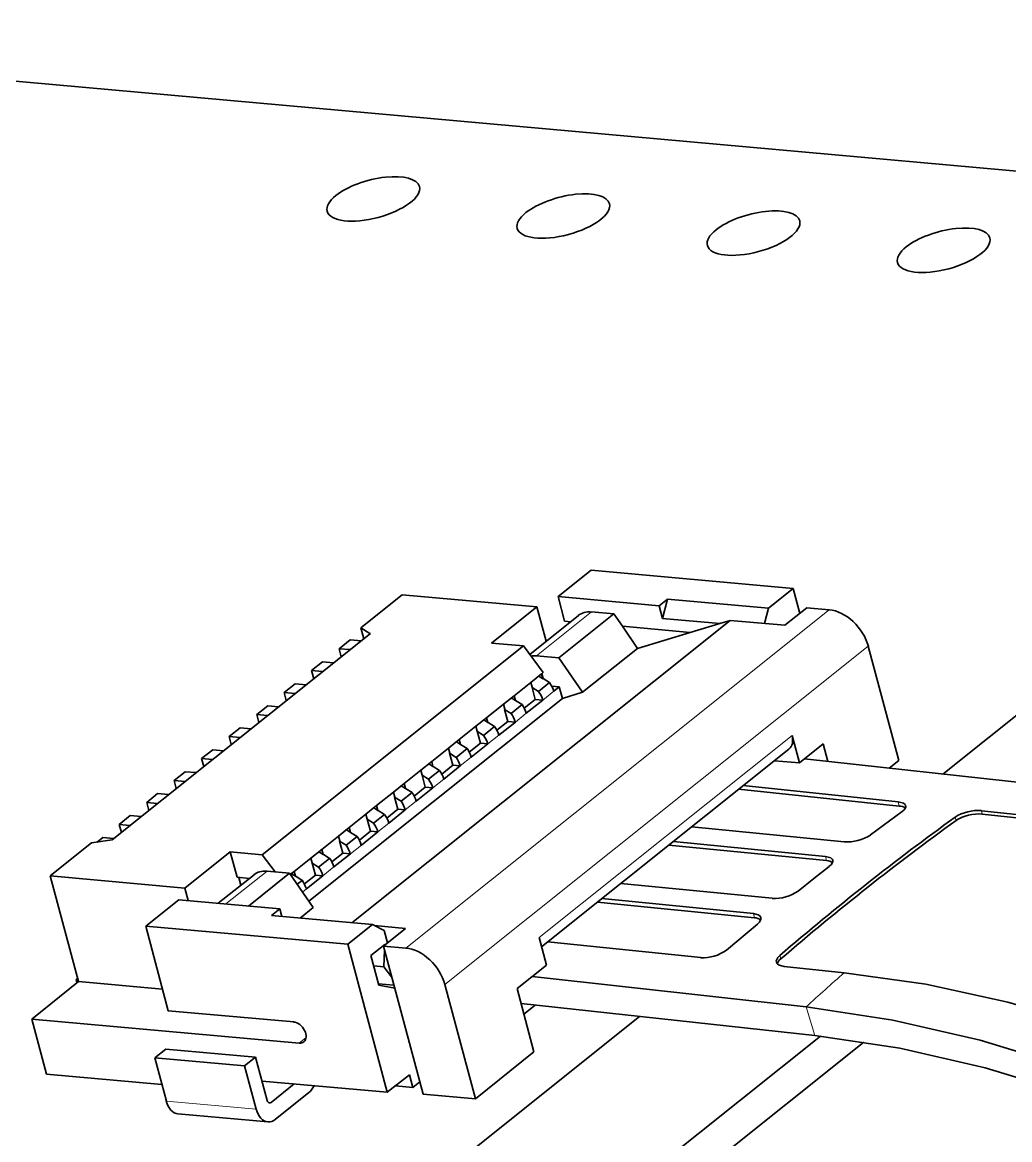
# Model space of a CAD drawing. Extents: x 370 to 946, y 143 to 764.
# Drawn here: x 829.77 to 840.1, y 681.96 to 693.65 of the extents above; entities that cross this region are included whole.
import ezdxf

# ---------------------------------------------------------------- set-up
doc = ezdxf.new("R2010")
doc.units = 0

msp = doc.modelspace()

# ---------------------------------------------------------------- linework, layer by layer
at = {"color": 7, "lineweight": 35, "ltscale": 0.469727}
msp.add_line((841.591, 691.968), (822.878, 693.654), dxfattribs=at)
at = {"color": 7, "lineweight": 35, "ltscale": 0.192686}
msp.add_line((839.398, 685.789), (845.419, 690.6), dxfattribs=at)
at = {"color": 7, "lineweight": 35, "ltscale": 0.011045}
for p, q in [((835.373, 687.646), (835.718, 687.922)), ((832.417, 682.177), (832.762, 682.453))]:
    msp.add_line(p, q, dxfattribs=at)
at = {"color": 7, "lineweight": 35, "ltscale": 0.053074}
for p, q in [((837.833, 687.731), (835.718, 687.922)), ((833.173, 684.008), (831.059, 684.198))]:
    msp.add_line(p, q, dxfattribs=at)
at = {"color": 7, "lineweight": 35, "ltscale": 0.013807}
for p, q in [((833.31, 687.32), (833.741, 687.665)), ((830.06, 684.723), (830.491, 685.068))]:
    msp.add_line(p, q, dxfattribs=at)
at = {"color": 7, "lineweight": 35, "ltscale": 0.035383}
for p, q in [((835.151, 687.538), (833.741, 687.665)), ((831.469, 684.596), (830.06, 684.723))]:
    msp.add_line(p, q, dxfattribs=at)
at = {"color": 7, "lineweight": 35, "ltscale": 0.006642}
msp.add_line((835.442, 687.389), (835.373, 687.646), dxfattribs=at)
at = {"color": 7, "lineweight": 35, "ltscale": 0.026537}
for p, q in [((835.373, 687.646), (836.43, 687.55)), ((837.574, 687.524), (836.517, 687.619)), ((831.404, 684.474), (832.461, 684.379)), ((833.432, 684.215), (832.375, 684.31))]:
    msp.add_line(p, q, dxfattribs=at)
at = {"color": 7, "lineweight": 35, "ltscale": 0.008284}
for p, q in [((837.574, 687.524), (837.833, 687.731)), ((833.432, 684.215), (833.173, 684.008))]:
    msp.add_line(p, q, dxfattribs=at)
at = {"color": 7, "lineweight": 35, "ltscale": 0.006747}
msp.add_line((837.833, 687.731), (837.902, 687.47), dxfattribs=at)
at = {"color": 7, "lineweight": 35, "ltscale": 0.015187}
for p, q in [((834.676, 687.159), (835.151, 687.538)), ((831.944, 684.975), (831.469, 684.596))]:
    msp.add_line(p, q, dxfattribs=at)
at = {"color": 7, "lineweight": 35, "ltscale": 0.009324}
msp.add_line((835.151, 687.538), (835.247, 687.178), dxfattribs=at)
at = {"color": 7, "lineweight": 35, "ltscale": 0.002762}
for p, q in [((836.43, 687.55), (836.517, 687.619)), ((832.461, 684.379), (832.375, 684.31))]:
    msp.add_line(p, q, dxfattribs=at)
at = {"color": 7, "lineweight": 35, "ltscale": 0.003437}
for p, q in [((836.43, 687.55), (836.466, 687.418)), ((833.554, 684.151), (833.432, 684.215)), ((833.852, 682.51), (833.817, 682.642))]:
    msp.add_line(p, q, dxfattribs=at)
at = {"color": 7, "lineweight": 35, "ltscale": 0.005202}
msp.add_line((836.517, 687.619), (836.466, 687.418), dxfattribs=at)
at = {"color": 7, "lineweight": 35, "ltscale": 0.004113}
msp.add_line((837.534, 687.365), (837.574, 687.524), dxfattribs=at)
at = {"color": 7, "lineweight": 35, "ltscale": 0.007363}
msp.add_line((837.746, 687.346), (837.976, 687.529), dxfattribs=at)
at = {"color": 7, "lineweight": 35, "ltscale": 0.005898}
msp.add_line((837.976, 687.529), (838.211, 687.508), dxfattribs=at)
at = {"color": 7, "lineweight": 13, "ltscale": 0.141747}
msp.add_line((838.211, 687.508), (833.781, 683.969), dxfattribs=at)
at = {"color": 7, "lineweight": 35, "ltscale": 0.016323}
msp.add_line((835.076, 687.041), (835.586, 687.448), dxfattribs=at)
at = {"color": 7, "lineweight": 13, "ltscale": 0.018409}
msp.add_line((835.146, 687.025), (835.722, 687.485), dxfattribs=at)
at = {"color": 7, "lineweight": 35, "ltscale": 0.018409}
msp.add_line((835.381, 687.004), (835.957, 687.464), dxfattribs=at)
at = {"color": 7, "lineweight": 35, "ltscale": 0.005897}
for p, q in [((835.722, 687.485), (835.957, 687.464)), ((835.146, 687.025), (835.381, 687.004)), ((832.328, 684.773), (832.563, 684.752)), ((833.547, 683.99), (833.781, 683.969))]:
    msp.add_line(p, q, dxfattribs=at)
at = {"color": 7, "lineweight": 35, "ltscale": 0.003923}
msp.add_line((835.957, 687.464), (836.046, 687.335), dxfattribs=at)
at = {"color": 7, "lineweight": 35, "ltscale": 0.015023}
msp.add_line((836.466, 687.418), (837.064, 687.364), dxfattribs=at)
at = {"color": 7, "lineweight": 35, "ltscale": 0.126672}
msp.add_line((837.174, 687.397), (833.216, 684.234), dxfattribs=at)
at = {"color": 7, "lineweight": 35, "ltscale": 0.002812}
msp.add_line((833.405, 687.26), (833.31, 687.32), dxfattribs=at)
at = {"color": 7, "lineweight": 35, "ltscale": 0.002971}
msp.add_line((833.31, 687.32), (833.341, 687.205), dxfattribs=at)
at = {"color": 7, "lineweight": 35, "ltscale": 0.001584}
msp.add_line((835.505, 687.383), (835.442, 687.389), dxfattribs=at)
at = {"color": 7, "lineweight": 35, "ltscale": 0.017818}
msp.add_line((836.756, 687.271), (836.046, 687.335), dxfattribs=at)
at = {"color": 7, "lineweight": 35, "ltscale": 0.007002}
msp.add_line((836.046, 687.335), (836.205, 687.104), dxfattribs=at)
at = {"color": 7, "lineweight": 35, "ltscale": 0.008055}
msp.add_line((836.756, 687.271), (837.064, 687.364), dxfattribs=at)
at = {"color": 7, "lineweight": 35, "ltscale": 0.002876}
msp.add_line((837.174, 687.397), (837.064, 687.364), dxfattribs=at)
at = {"color": 7, "lineweight": 35, "ltscale": 0.014349}
msp.add_line((837.174, 687.397), (837.746, 687.346), dxfattribs=at)
at = {"color": 7, "lineweight": 35, "ltscale": 0.086475}
msp.add_line((833.409, 687.26), (830.707, 685.101), dxfattribs=at)
at = {"color": 7, "lineweight": 35, "ltscale": 0.00368}
msp.add_line((833.083, 687.101), (833.198, 687.193), dxfattribs=at)
at = {"color": 7, "lineweight": 35, "ltscale": 0.002865}
for p, q in [((833.198, 687.193), (833.312, 687.182)), ((833.197, 687.091), (833.083, 687.101)), ((832.91, 686.963), (833.024, 686.953)), ((832.909, 686.861), (832.795, 686.871)), ((832.737, 686.723), (832.622, 686.733)), ((832.621, 686.631), (832.507, 686.641)), ((832.335, 686.503), (832.449, 686.493)), ((832.334, 686.401), (832.22, 686.411)), ((832.161, 686.263), (832.047, 686.273)), ((832.046, 686.171), (831.932, 686.182)), ((831.874, 686.033), (831.76, 686.044)), ((831.759, 685.941), (831.644, 685.952)), ((831.586, 685.804), (831.472, 685.814)), ((831.471, 685.712), (831.357, 685.722)), ((831.298, 685.574), (831.184, 685.584)), ((831.183, 685.482), (831.069, 685.492)), ((831.011, 685.344), (830.897, 685.354)), ((830.896, 685.252), (830.782, 685.262)), ((830.723, 685.114), (830.609, 685.124))]:
    msp.add_line(p, q, dxfattribs=at)
at = {"color": 7, "lineweight": 35, "ltscale": 9.65654e-05}
msp.add_line((833.405, 687.26), (833.409, 687.26), dxfattribs=at)
at = {"color": 7, "lineweight": 35, "ltscale": 0.014375}
msp.add_line((836.756, 687.271), (836.205, 687.104), dxfattribs=at)
at = {"color": 7, "lineweight": 35, "ltscale": 0.000399748}
msp.add_line((836.713, 687.274), (836.717, 687.259), dxfattribs=at)
at = {"color": 7, "lineweight": 35, "ltscale": 0.08744}
msp.add_line((832.278, 684.945), (835.011, 687.129), dxfattribs=at)
at = {"color": 7, "lineweight": 35, "ltscale": 0.002165}
for p, q in [((833.083, 687.101), (833.105, 687.017)), ((832.507, 686.641), (832.53, 686.557)), ((831.932, 686.182), (831.954, 686.098)), ((831.069, 685.492), (831.092, 685.408))]:
    msp.add_line(p, q, dxfattribs=at)
at = {"color": 7, "lineweight": 13, "ltscale": 0.141746}
msp.add_line((838.619, 687.126), (834.189, 683.587), dxfattribs=at)
at = {"color": 7, "lineweight": 35, "ltscale": 0.00839}
for p, q in [((834.676, 687.159), (835.011, 687.129)), ((831.944, 684.975), (832.278, 684.945))]:
    msp.add_line(p, q, dxfattribs=at)
at = {"color": 7, "lineweight": 35, "ltscale": 0.008653}
msp.add_line((835.011, 687.129), (835.217, 686.851), dxfattribs=at)
at = {"color": 7, "lineweight": 35, "ltscale": 0.018408}
msp.add_line((835.63, 686.645), (836.205, 687.104), dxfattribs=at)
at = {"color": 7, "lineweight": 35, "ltscale": 0.030924}
for p, q in [((838.938, 685.931), (838.619, 687.126)), ((834.508, 682.391), (834.189, 683.587))]:
    msp.add_line(p, q, dxfattribs=at)
at = {"color": 7, "lineweight": 35, "ltscale": 0.003682}
for p, q in [((832.795, 686.871), (832.91, 686.963)), ((835.169, 686.654), (835.284, 686.746)), ((832.22, 686.411), (832.335, 686.503)), ((834.881, 686.424), (834.996, 686.516)), ((831.932, 686.182), (832.047, 686.273)), ((834.593, 686.194), (834.708, 686.286)), ((831.644, 685.952), (831.76, 686.044)), ((831.357, 685.722), (831.472, 685.814)), ((834.018, 685.734), (834.133, 685.826)), ((831.069, 685.492), (831.184, 685.584)), ((833.73, 685.505), (833.845, 685.596)), ((830.782, 685.262), (830.897, 685.354)), ((833.443, 685.275), (833.558, 685.367)), ((833.155, 685.045), (833.27, 685.137)), ((832.868, 684.815), (832.983, 684.907)), ((831.154, 682.819), (831.269, 682.911)), ((832.094, 682.735), (832.209, 682.827))]:
    msp.add_line(p, q, dxfattribs=at)
at = {"color": 7, "lineweight": 35, "ltscale": 0.010924}
msp.add_line((835.381, 687.004), (835.63, 686.645), dxfattribs=at)
at = {"color": 7, "lineweight": 35, "ltscale": 0.002164}
for p, q in [((832.795, 686.871), (832.817, 686.787)), ((832.22, 686.411), (832.242, 686.328)), ((831.357, 685.722), (831.379, 685.638)), ((830.782, 685.262), (830.804, 685.179))]:
    msp.add_line(p, q, dxfattribs=at)
at = {"color": 7, "lineweight": 35, "ltscale": 0.00359}
for p, q in [((835.089, 686.748), (835.201, 686.838)), ((834.514, 686.289), (834.626, 686.378)), ((833.939, 685.829), (834.051, 685.919)), ((833.363, 685.37), (833.475, 685.459))]:
    msp.add_line(p, q, dxfattribs=at)
at = {"color": 7, "lineweight": 35, "ltscale": 4.57764e-05}
for p, q in [((835.201, 686.838), (835.203, 686.839)), ((832.914, 684.948), (832.915, 684.95))]:
    msp.add_line(p, q, dxfattribs=at)
at = {"color": 7, "lineweight": 35, "ltscale": 0.001324}
for p, q in [((835.201, 686.838), (835.215, 686.787)), ((834.626, 686.378), (834.64, 686.327)), ((834.051, 685.919), (834.064, 685.868)), ((833.475, 685.459), (833.489, 685.408)), ((832.613, 684.77), (832.626, 684.719))]:
    msp.add_line(p, q, dxfattribs=at)
at = {"color": 7, "lineweight": 35, "ltscale": 0.000460163}
msp.add_line((835.203, 686.839), (835.217, 686.851), dxfattribs=at)
at = {"color": 7, "lineweight": 35, "ltscale": 0.001322}
for p, q in [((835.216, 686.788), (835.203, 686.839)), ((835.103, 686.697), (835.089, 686.748)), ((834.914, 686.608), (834.927, 686.557)), ((834.527, 686.238), (834.514, 686.289)), ((834.338, 686.149), (834.352, 686.098)), ((833.952, 685.778), (833.939, 685.829)), ((833.763, 685.689), (833.777, 685.638)), ((833.363, 685.37), (833.377, 685.318)), ((833.188, 685.229), (833.201, 685.178)), ((833.076, 685.14), (833.089, 685.089)), ((832.9, 685), (832.914, 684.948))]:
    msp.add_line(p, q, dxfattribs=at)
at = {"color": 7, "lineweight": 35, "ltscale": 0.003683}
for p, q in [((832.507, 686.641), (832.622, 686.733)), ((834.306, 685.964), (834.421, 686.056))]:
    msp.add_line(p, q, dxfattribs=at)
at = {"color": 7, "lineweight": 35, "ltscale": 0.005614}
for p, q in [((834.914, 686.608), (835.089, 686.748)), ((834.338, 686.149), (834.514, 686.289)), ((833.363, 685.37), (833.188, 685.229))]:
    msp.add_line(p, q, dxfattribs=at)
at = {"color": 7, "lineweight": 35, "ltscale": 0.001282}
for p, q in [((835.172, 686.814), (835.215, 686.787)), ((834.884, 686.585), (834.927, 686.557)), ((834.596, 686.355), (834.64, 686.327)), ((834.021, 685.895), (834.064, 685.868)), ((833.733, 685.665), (833.777, 685.638)), ((833.446, 685.435), (833.489, 685.408)), ((833.158, 685.206), (833.201, 685.178)), ((832.583, 684.746), (832.626, 684.719))]:
    msp.add_line(p, q, dxfattribs=at)
at = {"color": 7, "lineweight": 35, "ltscale": 4.55213e-05}
for p, q in [((835.216, 686.788), (835.215, 686.787)), ((834.815, 686.468), (834.814, 686.466)), ((834.641, 686.328), (834.64, 686.327)), ((834.24, 686.008), (834.238, 686.007)), ((834.066, 685.869), (834.064, 685.868)), ((833.491, 685.409), (833.489, 685.408)), ((833.088, 685.087), (833.089, 685.089)), ((833.201, 685.178), (833.203, 685.179)), ((832.8, 684.858), (832.802, 684.859)), ((832.626, 684.719), (832.628, 684.72))]:
    msp.add_line(p, q, dxfattribs=at)
at = {"color": 7, "lineweight": 35, "ltscale": 0.001992}
for p, q in [((835.216, 686.788), (835.284, 686.746)), ((835.169, 686.654), (835.101, 686.696)), ((834.929, 686.558), (834.996, 686.516)), ((834.593, 686.194), (834.526, 686.237)), ((834.708, 686.286), (834.641, 686.328)), ((834.353, 686.099), (834.421, 686.056)), ((834.018, 685.734), (833.951, 685.777)), ((833.443, 685.275), (833.375, 685.317)), ((833.27, 685.137), (833.203, 685.179)), ((832.695, 684.677), (832.628, 684.72))]:
    msp.add_line(p, q, dxfattribs=at)
at = {"color": 7, "lineweight": 35, "ltscale": 0.00197}
msp.add_line((835.307, 686.708), (835.386, 686.701), dxfattribs=at)
at = {"color": 7, "lineweight": 35, "ltscale": 0.003589}
for p, q in [((834.801, 686.519), (834.914, 686.608)), ((834.226, 686.059), (834.338, 686.149)), ((833.188, 685.229), (833.076, 685.14)), ((832.9, 685), (832.788, 684.91))]:
    msp.add_line(p, q, dxfattribs=at)
at = {"color": 7, "lineweight": 35, "ltscale": 4.67078e-05}
for p, q in [((835.103, 686.697), (835.101, 686.696)), ((834.929, 686.558), (834.927, 686.557)), ((834.527, 686.238), (834.526, 686.237)), ((834.353, 686.099), (834.352, 686.098)), ((833.952, 685.778), (833.951, 685.777)), ((833.778, 685.639), (833.777, 685.638)), ((833.375, 685.317), (833.377, 685.318))]:
    msp.add_line(p, q, dxfattribs=at)
at = {"color": 7, "lineweight": 35, "ltscale": 0.00326}
for p, q in [((835.101, 686.696), (835.135, 686.57)), ((834.526, 686.237), (834.56, 686.111))]:
    msp.add_line(p, q, dxfattribs=at)
at = {"color": 7, "lineweight": 13, "ltscale": 0.003682}
for p, q in [((835.213, 686.563), (835.328, 686.655)), ((834.638, 686.104), (834.753, 686.195)), ((834.35, 685.874), (834.465, 685.966)), ((834.063, 685.644), (834.178, 685.736)), ((833.775, 685.414), (833.89, 685.506)), ((833.487, 685.184), (833.602, 685.276)), ((833.2, 684.954), (833.315, 685.046)), ((832.912, 684.725), (833.027, 684.817))]:
    msp.add_line(p, q, dxfattribs=at)
at = {"color": 7, "lineweight": 35, "ltscale": 0.00184}
msp.add_line((835.386, 686.701), (835.328, 686.655), dxfattribs=at)
at = {"color": 7, "lineweight": 35, "ltscale": 0.003121}
msp.add_line((835.386, 686.701), (835.418, 686.581), dxfattribs=at)
at = {"color": 7, "lineweight": 35, "ltscale": 0.005541}
msp.add_line((835.63, 686.645), (835.418, 686.581), dxfattribs=at)
at = {"color": 7, "lineweight": 35, "ltscale": 0.084917}
msp.add_line((832.764, 684.46), (835.418, 686.581), dxfattribs=at)
at = {"color": 7, "lineweight": 35, "ltscale": 0.005615}
for p, q in [((834.626, 686.378), (834.801, 686.519)), ((834.051, 685.919), (834.226, 686.059)), ((833.763, 685.689), (833.939, 685.829)), ((833.475, 685.459), (833.651, 685.599)), ((833.076, 685.14), (832.9, 685)), ((832.788, 684.91), (832.613, 684.77))]:
    msp.add_line(p, q, dxfattribs=at)
at = {"color": 7, "lineweight": 35, "ltscale": 0.001323}
for p, q in [((834.815, 686.468), (834.801, 686.519)), ((834.24, 686.008), (834.226, 686.059)), ((833.665, 685.548), (833.651, 685.599)), ((832.788, 684.91), (832.802, 684.859))]:
    msp.add_line(p, q, dxfattribs=at)
at = {"color": 7, "lineweight": 35, "ltscale": 0.003687}
for p, q in [((835.135, 686.57), (835.02, 686.478)), ((834.56, 686.111), (834.444, 686.019)), ((832.719, 684.64), (832.834, 684.732))]:
    msp.add_line(p, q, dxfattribs=at)
at = {"color": 7, "lineweight": 35, "ltscale": 0.005523}
for p, q in [((835.213, 686.563), (835.041, 686.425)), ((834.638, 686.104), (834.465, 685.966)), ((834.063, 685.644), (833.89, 685.506)), ((833.487, 685.184), (833.315, 685.046)), ((833.2, 684.954), (833.027, 684.817)), ((832.912, 684.725), (832.74, 684.587))]:
    msp.add_line(p, q, dxfattribs=at)
at = {"color": 7, "lineweight": 35, "ltscale": 0.001966}
for p, q in [((835.135, 686.57), (835.213, 686.563)), ((834.847, 686.34), (834.926, 686.333)), ((834.56, 686.111), (834.638, 686.104)), ((834.272, 685.881), (834.35, 685.874)), ((833.984, 685.651), (834.063, 685.644)), ((833.697, 685.421), (833.775, 685.414)), ((833.409, 685.191), (833.487, 685.184)), ((833.121, 684.961), (833.2, 684.954)), ((832.834, 684.732), (832.912, 684.725))]:
    msp.add_line(p, q, dxfattribs=at)
at = {"color": 7, "lineweight": 35, "ltscale": 0.001991}
for p, q in [((834.881, 686.424), (834.814, 686.466)), ((834.133, 685.826), (834.066, 685.869)), ((833.558, 685.367), (833.491, 685.409)), ((832.983, 684.907), (832.915, 684.95)), ((832.868, 684.815), (832.8, 684.858))]:
    msp.add_line(p, q, dxfattribs=at)
at = {"color": 7, "lineweight": 35, "ltscale": 0.003258}
for p, q in [((834.814, 686.466), (834.847, 686.34)), ((834.238, 686.007), (834.272, 685.881)), ((833.951, 685.777), (833.984, 685.651)), ((833.409, 685.191), (833.375, 685.317)), ((832.834, 684.732), (832.8, 684.858))]:
    msp.add_line(p, q, dxfattribs=at)
at = {"color": 7, "lineweight": 13, "ltscale": 0.003683}
msp.add_line((834.926, 686.333), (835.041, 686.425), dxfattribs=at)
at = {"color": 7, "lineweight": 35, "ltscale": 0.003686}
for p, q in [((834.847, 686.34), (834.732, 686.248)), ((834.272, 685.881), (834.157, 685.789)), ((833.697, 685.421), (833.582, 685.329)), ((833.006, 684.869), (833.121, 684.961))]:
    msp.add_line(p, q, dxfattribs=at)
at = {"color": 7, "lineweight": 35, "ltscale": 0.005522}
for p, q in [((834.926, 686.333), (834.753, 686.195)), ((834.35, 685.874), (834.178, 685.736)), ((833.775, 685.414), (833.602, 685.276))]:
    msp.add_line(p, q, dxfattribs=at)
at = {"color": 7, "lineweight": 35, "ltscale": 0.001281}
for p, q in [((834.309, 686.125), (834.352, 686.098)), ((832.871, 684.976), (832.914, 684.948))]:
    msp.add_line(p, q, dxfattribs=at)
at = {"color": 7, "lineweight": 13, "ltscale": 0.084679}
msp.add_line((835.175, 684.079), (837.821, 686.193), dxfattribs=at)
at = {"color": 7, "lineweight": 35, "ltscale": 0.007447}
for p, q in [((837.821, 686.193), (837.898, 685.905)), ((835.251, 683.791), (835.175, 684.079))]:
    msp.add_line(p, q, dxfattribs=at)
at = {"color": 7, "lineweight": 35, "ltscale": 0.00199}
for p, q in [((834.306, 685.964), (834.238, 686.007)), ((833.73, 685.505), (833.663, 685.547)), ((833.845, 685.596), (833.778, 685.639)), ((833.155, 685.045), (833.088, 685.087))]:
    msp.add_line(p, q, dxfattribs=at)
at = {"color": 7, "lineweight": 35, "ltscale": 0.082841}
msp.add_line((835.2, 683.982), (837.789, 686.051), dxfattribs=at)
at = {"color": 7, "lineweight": 35, "ltscale": 0.008008}
msp.add_line((837.898, 685.905), (838.148, 686.105), dxfattribs=at)
at = {"color": 7, "lineweight": 35, "ltscale": 0.004739}
msp.add_line((838.197, 685.922), (838.148, 686.105), dxfattribs=at)
at = {"color": 7, "lineweight": 35, "ltscale": 0.002163}
msp.add_line((831.644, 685.952), (831.667, 685.868), dxfattribs=at)
at = {"color": 7, "lineweight": 35, "ltscale": 0.006562}
msp.add_line((837.636, 685.929), (837.898, 685.905), dxfattribs=at)
at = {"color": 7, "lineweight": 35, "ltscale": 0.072937}
msp.add_line((840.852, 685.628), (837.953, 685.949), dxfattribs=at)
at = {"color": 7, "lineweight": 35, "ltscale": 0.003197}
msp.add_line((838.838, 685.851), (838.938, 685.931), dxfattribs=at)
at = {"color": 7, "lineweight": 35, "ltscale": 0.003588}
msp.add_line((833.651, 685.599), (833.763, 685.689), dxfattribs=at)
at = {"color": 7, "lineweight": 35, "ltscale": 0.003688}
for p, q in [((833.984, 685.651), (833.869, 685.559)), ((833.294, 685.099), (833.409, 685.191))]:
    msp.add_line(p, q, dxfattribs=at)
at = {"color": 7, "lineweight": 35, "ltscale": 0.040768}
msp.add_line((838.931, 685.498), (837.309, 685.668), dxfattribs=at)
at = {"color": 7, "lineweight": 35, "ltscale": 4.45651e-05}
msp.add_line((833.665, 685.548), (833.663, 685.547), dxfattribs=at)
at = {"color": 7, "lineweight": 35, "ltscale": 0.003259}
for p, q in [((833.663, 685.547), (833.697, 685.421)), ((833.121, 684.961), (833.088, 685.087))]:
    msp.add_line(p, q, dxfattribs=at)
at = {"color": 7, "lineweight": 35, "ltscale": 0.042261}
msp.add_line((838.943, 685.454), (837.262, 685.63), dxfattribs=at)
at = {"color": 7, "lineweight": 13, "ltscale": 0.001145}
for p, q in [((838.943, 685.454), (838.931, 685.498)), ((837.428, 684.285), (837.417, 684.329))]:
    msp.add_line(p, q, dxfattribs=at)
at = {"color": 7, "lineweight": 35, "ltscale": 0.010277}
msp.add_line((838.972, 685.397), (838.641, 685.152), dxfattribs=at)
at = {"color": 7, "lineweight": 13, "ltscale": 0.000920491}
msp.add_line((839.537, 685.302), (839.527, 685.338), dxfattribs=at)
at = {"color": 7, "lineweight": 35, "ltscale": 0.015753}
msp.add_line((840.429, 685.339), (839.802, 685.406), dxfattribs=at)
at = {"color": 7, "lineweight": 13, "ltscale": 0.000921966}
msp.add_line((839.811, 685.37), (839.802, 685.406), dxfattribs=at)
at = {"color": 7, "lineweight": 35, "ltscale": 0.015754}
msp.add_line((840.438, 685.304), (839.811, 685.37), dxfattribs=at)
at = {"color": 7, "lineweight": 35, "ltscale": 0.040092}
msp.add_line((838.368, 685.08), (836.772, 685.238), dxfattribs=at)
at = {"color": 7, "lineweight": 35, "ltscale": 0.005452}
msp.add_line((830.707, 685.101), (830.491, 685.068), dxfattribs=at)
at = {"color": 7, "lineweight": 35, "ltscale": 0.001902}
msp.add_line((830.55, 685.077), (830.609, 685.124), dxfattribs=at)
at = {"color": 7, "lineweight": 35, "ltscale": 0.039944}
msp.add_line((838.17, 684.928), (836.58, 685.085), dxfattribs=at)
at = {"color": 7, "lineweight": 35, "ltscale": 0.006871}
msp.add_line((831.944, 684.975), (832.015, 684.71), dxfattribs=at)
at = {"color": 7, "lineweight": 35, "ltscale": 0.041448}
msp.add_line((838.182, 684.884), (836.532, 685.046), dxfattribs=at)
at = {"color": 7, "lineweight": 35, "ltscale": 0.005608}
msp.add_line((832.278, 684.945), (832.412, 684.765), dxfattribs=at)
at = {"color": 7, "lineweight": 13, "ltscale": 0.001147}
msp.add_line((838.182, 684.884), (838.17, 684.928), dxfattribs=at)
at = {"color": 7, "lineweight": 35, "ltscale": 0.028633}
msp.add_line((830.06, 684.723), (830.355, 683.617), dxfattribs=at)
at = {"color": 7, "lineweight": 35, "ltscale": 0.011993}
msp.add_line((832.192, 684.736), (831.817, 684.437), dxfattribs=at)
at = {"color": 7, "lineweight": 13, "ltscale": 0.013744}
msp.add_line((832.328, 684.773), (831.898, 684.43), dxfattribs=at)
at = {"color": 7, "lineweight": 35, "ltscale": 0.013745}
msp.add_line((832.563, 684.752), (832.133, 684.408), dxfattribs=at)
at = {"color": 7, "lineweight": 35, "ltscale": 0.010925}
msp.add_line((832.563, 684.752), (832.811, 684.392), dxfattribs=at)
at = {"color": 7, "lineweight": 35, "ltscale": 0.001286}
msp.add_line((832.613, 684.77), (832.572, 684.738), dxfattribs=at)
at = {"color": 7, "lineweight": 35, "ltscale": 0.005192}
msp.add_line((838.211, 684.823), (838.048, 684.695), dxfattribs=at)
at = {"color": 7, "lineweight": 35, "ltscale": 0.003245}
msp.add_line((832.144, 684.698), (832.015, 684.71), dxfattribs=at)
at = {"color": 7, "lineweight": 35, "ltscale": 0.002112}
msp.add_line((832.054, 684.627), (832.033, 684.708), dxfattribs=at)
at = {"color": 7, "lineweight": 35, "ltscale": 0.001664}
msp.add_line((832.643, 684.636), (832.695, 684.677), dxfattribs=at)
at = {"color": 7, "lineweight": 35, "ltscale": 0.039786}
msp.add_line((837.613, 684.489), (836.029, 684.644), dxfattribs=at)
at = {"color": 7, "lineweight": 35, "ltscale": 0.005216}
msp.add_line((837.884, 684.565), (838.048, 684.695), dxfattribs=at)
at = {"color": 7, "lineweight": 35, "ltscale": 0.003391}
msp.add_line((831.469, 684.596), (831.504, 684.465), dxfattribs=at)
at = {"color": 7, "lineweight": 13, "ltscale": 0.001293}
msp.add_line((832.699, 684.554), (832.74, 684.587), dxfattribs=at)
at = {"color": 7, "lineweight": 35, "ltscale": 0.039824}
msp.add_line((837.417, 684.329), (835.831, 684.487), dxfattribs=at)
at = {"color": 7, "lineweight": 35, "ltscale": 0.011046}
msp.add_line((831.404, 684.474), (831.059, 684.198), dxfattribs=at)
at = {"color": 7, "lineweight": 35, "ltscale": 0.002034}
msp.add_line((832.461, 684.379), (832.482, 684.3), dxfattribs=at)
at = {"color": 7, "lineweight": 35, "ltscale": 0.004381}
msp.add_line((832.811, 684.392), (832.674, 684.283), dxfattribs=at)
at = {"color": 7, "lineweight": 35, "ltscale": 0.041325}
msp.add_line((837.428, 684.285), (835.784, 684.448), dxfattribs=at)
at = {"color": 7, "lineweight": 35, "ltscale": 0.022906}
msp.add_line((831.295, 683.313), (831.059, 684.198), dxfattribs=at)
at = {"color": 7, "lineweight": 35, "ltscale": 0.008097}
msp.add_line((833.454, 684.203), (833.777, 684.174), dxfattribs=at)
at = {"color": 7, "lineweight": 35, "ltscale": 0.007364}
for p, q in [((833.777, 684.174), (833.547, 683.99)), ((833.817, 682.642), (833.586, 682.459))]:
    msp.add_line(p, q, dxfattribs=at)
at = {"color": 7, "lineweight": 35, "ltscale": 0.003309}
msp.add_line((833.554, 684.151), (833.588, 684.023), dxfattribs=at)
at = {"color": 7, "lineweight": 35, "ltscale": 0.01055}
msp.add_line((837.136, 683.948), (837.459, 684.219), dxfattribs=at)
at = {"color": 7, "lineweight": 35, "ltscale": 0.040187}
msp.add_line((836.865, 683.868), (835.266, 684.035), dxfattribs=at)
at = {"color": 7, "lineweight": 35, "ltscale": 0.040087}
for p, q in [((833.173, 684.008), (833.586, 682.459)), ((833.96, 682.441), (833.547, 683.99))]:
    msp.add_line(p, q, dxfattribs=at)
at = {"color": 7, "lineweight": 35, "ltscale": 0.004696}
msp.add_line((833.414, 683.889), (833.561, 684.006), dxfattribs=at)
at = {"color": 7, "lineweight": 35, "ltscale": 0.004382}
msp.add_line((833.558, 683.947), (833.55, 683.772), dxfattribs=at)
at = {"color": 7, "lineweight": 35, "ltscale": 0.008017}
msp.add_line((833.414, 683.889), (833.497, 683.579), dxfattribs=at)
at = {"color": 7, "lineweight": 35, "ltscale": 0.002693}
msp.add_line((833.443, 683.782), (833.55, 683.772), dxfattribs=at)
at = {"color": 7, "lineweight": 35, "ltscale": 0.009849}
msp.add_line((834.944, 683.545), (835.251, 683.791), dxfattribs=at)
at = {"color": 7, "lineweight": 13, "ltscale": 0.000917542}
msp.add_line((837.702, 683.855), (837.693, 683.891), dxfattribs=at)
at = {"color": 7, "lineweight": 35, "ltscale": 0.003295}
msp.add_line((833.632, 683.669), (833.55, 683.772), dxfattribs=at)
at = {"color": 7, "lineweight": 35, "ltscale": 0.072125}
msp.add_line((837.968, 683.352), (835.101, 683.671), dxfattribs=at)
at = {"color": 7, "lineweight": 35, "ltscale": 0.015815}
msp.add_line((838.366, 683.711), (837.737, 683.777), dxfattribs=at)
at = {"color": 7, "lineweight": 35, "ltscale": 4.60047e-05}
msp.add_line((838.367, 683.711), (838.365, 683.711), dxfattribs=at)
at = {"color": 7, "lineweight": 35, "ltscale": 0.015649}
msp.add_line((830.355, 683.617), (829.866, 683.226), dxfattribs=at)
at = {"color": 7, "lineweight": 35, "ltscale": 0.000478749}
msp.add_line((830.331, 683.639), (830.346, 683.651), dxfattribs=at)
at = {"color": 7, "lineweight": 35, "ltscale": 0.00046735}
msp.add_line((830.349, 683.637), (830.331, 683.639), dxfattribs=at)
at = {"color": 7, "lineweight": 35, "ltscale": 0.000885696}
msp.add_line((830.331, 683.639), (830.34, 683.605), dxfattribs=at)
at = {"color": 7, "lineweight": 35, "ltscale": 0.022091}
msp.add_line((831.235, 683.537), (830.355, 683.617), dxfattribs=at)
at = {"color": 7, "lineweight": 35, "ltscale": 0.004101}
msp.add_line((833.656, 683.58), (833.493, 683.595), dxfattribs=at)
at = {"color": 7, "lineweight": 35, "ltscale": 0.004251}
msp.add_line((833.664, 683.549), (833.497, 683.579), dxfattribs=at)
at = {"color": 7, "lineweight": 35, "ltscale": 0.017181}
msp.add_line((834.944, 683.545), (835.121, 682.881), dxfattribs=at)
at = {"color": 7, "lineweight": 35, "ltscale": 0.032926}
msp.add_line((832.607, 683.195), (831.295, 683.313), dxfattribs=at)
at = {"color": 7, "lineweight": 35, "ltscale": 0.077257}
msp.add_line((838.058, 683.053), (834.986, 683.387), dxfattribs=at)
at = {"color": 7, "lineweight": 35, "ltscale": 0.003747}
msp.add_line((835.015, 683.278), (835.132, 683.371), dxfattribs=at)
at = {"color": 7, "lineweight": 13, "ltscale": 0.007802}
msp.add_line((837.968, 683.352), (838.058, 683.053), dxfattribs=at)
at = {"color": 7, "lineweight": 35, "ltscale": 0.239591}
msp.add_line((828.736, 677.27), (836.224, 683.253), dxfattribs=at)
at = {"color": 7, "lineweight": 35, "ltscale": 0.014889}
msp.add_line((829.866, 683.226), (830.02, 682.65), dxfattribs=at)
at = {"color": 7, "lineweight": 35, "ltscale": 0.070274}
msp.add_line((829.866, 683.226), (832.666, 682.974), dxfattribs=at)
at = {"color": 7, "lineweight": 35, "ltscale": 0.288073}
msp.add_line((829.114, 675.854), (838.117, 683.047), dxfattribs=at)
at = {"color": 7, "lineweight": 35, "ltscale": 0.290484}
msp.add_line((838.573, 682.985), (829.496, 675.732), dxfattribs=at)
at = {"color": 7, "lineweight": 13, "ltscale": 0.002301}
msp.add_line((832.666, 682.974), (832.737, 683.031), dxfattribs=at)
at = {"color": 7, "lineweight": 35, "ltscale": 0.023588}
for p, q in [((832.209, 682.827), (831.269, 682.911)), ((832.094, 682.735), (831.154, 682.819)), ((832.336, 682.149), (831.396, 682.234))]:
    msp.add_line(p, q, dxfattribs=at)
at = {"color": 7, "lineweight": 35, "ltscale": 0.019605}
msp.add_line((835.121, 682.881), (834.508, 682.391), dxfattribs=at)
at = {"color": 7, "lineweight": 35, "ltscale": 0.011682}
for p, q in [((831.154, 682.819), (831.275, 682.368)), ((832.209, 682.827), (832.329, 682.375))]:
    msp.add_line(p, q, dxfattribs=at)
at = {"color": 7, "lineweight": 35, "ltscale": 0.011683}
msp.add_line((832.094, 682.735), (832.214, 682.283), dxfattribs=at)
at = {"color": 7, "lineweight": 35, "ltscale": 0.030339}
msp.add_line((830.02, 682.65), (831.228, 682.542), dxfattribs=at)
at = {"color": 7, "lineweight": 35, "ltscale": 0.032906}
msp.add_line((833.586, 682.459), (832.276, 682.577), dxfattribs=at)
at = {"color": 7, "lineweight": 35, "ltscale": 0.007711}
msp.add_line((832.611, 682.547), (832.37, 682.354), dxfattribs=at)
at = {"color": 7, "lineweight": 35, "ltscale": 0.004549}
msp.add_line((833.852, 682.51), (833.671, 682.526), dxfattribs=at)
at = {"color": 7, "lineweight": 35, "ltscale": 0.002366}
msp.add_line((833.852, 682.51), (833.926, 682.569), dxfattribs=at)
at = {"color": 7, "lineweight": 35, "ltscale": 0.013759}
msp.add_line((834.508, 682.391), (833.96, 682.441), dxfattribs=at)
at = {"color": 7, "lineweight": 13, "ltscale": 0.023588}
msp.add_line((832.214, 682.283), (831.275, 682.368), dxfattribs=at)
at = {"color": 7, "lineweight": 13, "ltscale": 0.000787436}
msp.add_line((832.37, 682.354), (832.339, 682.357), dxfattribs=at)
at = {"color": 7, "lineweight": 35}
for points in [[(838.931, 685.498), (838.987, 685.483), (839.004, 685.47), (839.009, 685.458)], [(838.17, 684.928), (838.226, 684.913), (838.242, 684.9), (838.248, 684.888)], [(837.417, 684.329), (837.467, 684.317), (837.484, 684.305), (837.495, 684.287)], [(837.495, 684.287), (837.496, 684.272), (837.481, 684.241), (837.459, 684.219)], [(837.657, 683.821), (837.656, 683.836), (837.672, 683.869), (837.693, 683.891)], [(837.737, 683.777), (837.686, 683.79), (837.669, 683.802), (837.657, 683.821)], [(847.18, 679.489), (846.419, 680.125), (845.65, 680.709), (844.865, 681.247), (843.899, 681.835), (842.922, 682.349), (842.438, 682.575), (841.808, 682.84), (840.943, 683.152), (840.08, 683.402), (839.22, 683.589), (838.367, 683.711)], [(837.968, 683.352), (838.877, 683.214), (839.79, 683.004), (840.702, 682.724), (841.624, 682.372), (842.519, 681.964), (843.448, 681.471), (844.355, 680.92), (845.227, 680.322), (846.067, 679.678), (846.905, 678.965)], [(838.058, 683.053), (838.948, 682.92), (839.842, 682.716), (840.736, 682.444), (841.638, 682.102), (842.514, 681.705), (843.423, 681.224), (844.31, 680.686), (845.163, 680.101), (845.984, 679.472), (846.802, 678.775)]]:
    msp.add_lwpolyline(points, dxfattribs=at)
for centre, radius, start, end in [((838.938, 685.321), 0.133, 58.5495, 87.5752), ((855.559, 663.159), 27.367, 125.8604, 128.2825), ((855.25, 663.537), 26.845, 125.8262, 128.2966), ((839.769, 684.943), 0.465, 85.9245, 121.4505), ((839.778, 684.907), 0.465, 85.923, 121.416), ((838.395, 685.535), 0.456, 266.6071, 302.7322), ((838.178, 684.757), 0.127, 57.2475, 88.1707), ((856.514, 661.952), 28.906, 128.287, 130.6263), ((856.185, 662.333), 28.369, 128.2739, 130.6563), ((837.637, 684.925), 0.438, 266.8284, 304.5645), ((837.425, 684.163), 0.122, 55.321, 88.3539), ((836.889, 684.284), 0.417, 266.6266, 306.3183), ((837.762, 683.774), 0.1, 126.3506, 162.8103)]:
    msp.add_arc(centre, radius, start, end, dxfattribs=at)
at = {"color": 7, "lineweight": 13}
msp.add_arc((855.746, 663.978), 26.295, 131.3715, 132.5397, dxfattribs=at)
at = {"color": 7, "lineweight": 35}
for centre, major_axis, ratio, start_param, end_param in [((833.44, 691.807), (0.483, 0.129), 0.400551, 0, 2.40154), ((833.44, 691.807), (0.483, 0.129), 0.400551, 3.141593, 6.283185), ((835.429, 691.628), (0.483, 0.129), 0.400551, 0, 2.40154), ((833.44, 691.807), (0.483, 0.129), 0.400551, 2.40154, 3.141593), ((835.429, 691.628), (0.483, 0.129), 0.400551, 3.141593, 6.283185), ((835.429, 691.628), (0.483, 0.129), 0.400551, 2.40154, 3.141593), ((837.418, 691.449), (0.483, 0.129), 0.400551, 0, 2.40154), ((837.418, 691.449), (0.483, 0.129), 0.400551, 3.141593, 6.283185), ((839.408, 691.27), (0.483, 0.129), 0.400551, 0, 2.40154), ((837.418, 691.449), (0.483, 0.129), 0.400551, 2.40154, 3.141593), ((839.408, 691.27), (0.483, 0.129), 0.400551, 3.141593, 6.283185), ((839.408, 691.27), (0.483, 0.129), 0.400551, 2.40154, 3.141593), ((835.804, 687.175), (0.219, -0.273), 0.676608, 2.566429, 3.141612), ((838.306, 687.154), (0.25, -0.312), 0.676608, 0.995632, 2.566429), ((835.229, 686.715), (0.219, -0.273), 0.676608, 2.566429, 2.785694), ((835.172, 686.669), (0.125, -0.156), 0.676608, 0.995632, 1.519231), ((835.057, 686.577), (0.125, -0.156), 0.676608, 0.995632, 1.519231), ((834.884, 686.439), (0.125, -0.156), 0.676608, 0.995632, 1.519231), ((834.769, 686.347), (0.125, -0.156), 0.676608, 0.995632, 1.519231), ((834.596, 686.21), (0.125, -0.156), 0.676608, 0.995632, 1.519231), ((834.481, 686.118), (0.125, -0.156), 0.676608, 0.995632, 1.519231), ((837.664, 686.207), (0.125, -0.156), 0.676608, 6.283184, 7.278818), ((834.309, 685.98), (0.125, -0.156), 0.676608, 0.995632, 1.519231), ((834.194, 685.888), (0.125, -0.156), 0.676608, 0.995632, 1.519231), ((834.021, 685.75), (0.125, -0.156), 0.676608, 0.995632, 1.519231), ((833.906, 685.658), (0.125, -0.156), 0.676608, 0.995632, 1.519231), ((833.733, 685.52), (0.125, -0.156), 0.676608, 0.995632, 1.519231), ((833.618, 685.428), (0.125, -0.156), 0.676608, 0.995632, 1.519231), ((838.811, 685.412), (0.199, 0.045), 0.377517, 5.564191, 6.297275), ((833.446, 685.29), (0.125, -0.156), 0.676608, 0.995632, 1.519231), ((833.331, 685.198), (0.125, -0.156), 0.676608, 0.995632, 1.519231), ((833.158, 685.06), (0.125, -0.156), 0.676608, 0.995632, 1.519231), ((833.043, 684.969), (0.125, -0.156), 0.676608, 0.995632, 1.519231), ((832.871, 684.831), (0.125, -0.156), 0.676608, 0.995632, 1.519231), ((838.052, 684.838), (0.196, 0.05), 0.393515, 5.552319, 6.288338), ((832.41, 684.463), (0.219, -0.273), 0.676608, 2.566429, 3.141521), ((832.756, 684.739), (0.125, -0.156), 0.676608, 0.995632, 1.519231), ((832.583, 684.601), (0.125, -0.156), 0.676608, 0.995632, 1.519231), ((833.876, 683.615), (0.25, -0.312), 0.676608, 0.995632, 2.566429), ((832.636, 683.084), (0.078, -0.0977), 0.676608, 6.283114, 8.849614), ((832.636, 683.084), (0.078, -0.0977), 0.676608, 5.708021, 6.283114), ((832.703, 682.674), (0.022, 0.249), 0.617868, 3.676108, 4.137116), ((831.418, 682.483), (0.022, 0.249), 0.617868, 2.105312, 3.141705), ((832.358, 682.398), (0.022, 0.249), 0.617868, 2.105312, 3.141705), ((832.358, 682.398), (0.0045, 0.0498), 0.617868, 2.105312, 3.141705), ((832.358, 682.398), (0.0045, 0.0498), 0.617868, 3.141705, 3.676108), ((832.358, 682.398), (0.022, 0.249), 0.617868, 3.141705, 3.676108)]:
    msp.add_ellipse(centre, major_axis=major_axis, ratio=ratio, start_param=start_param, end_param=end_param, dxfattribs=at)

doc.saveas('drawing.dxf')
